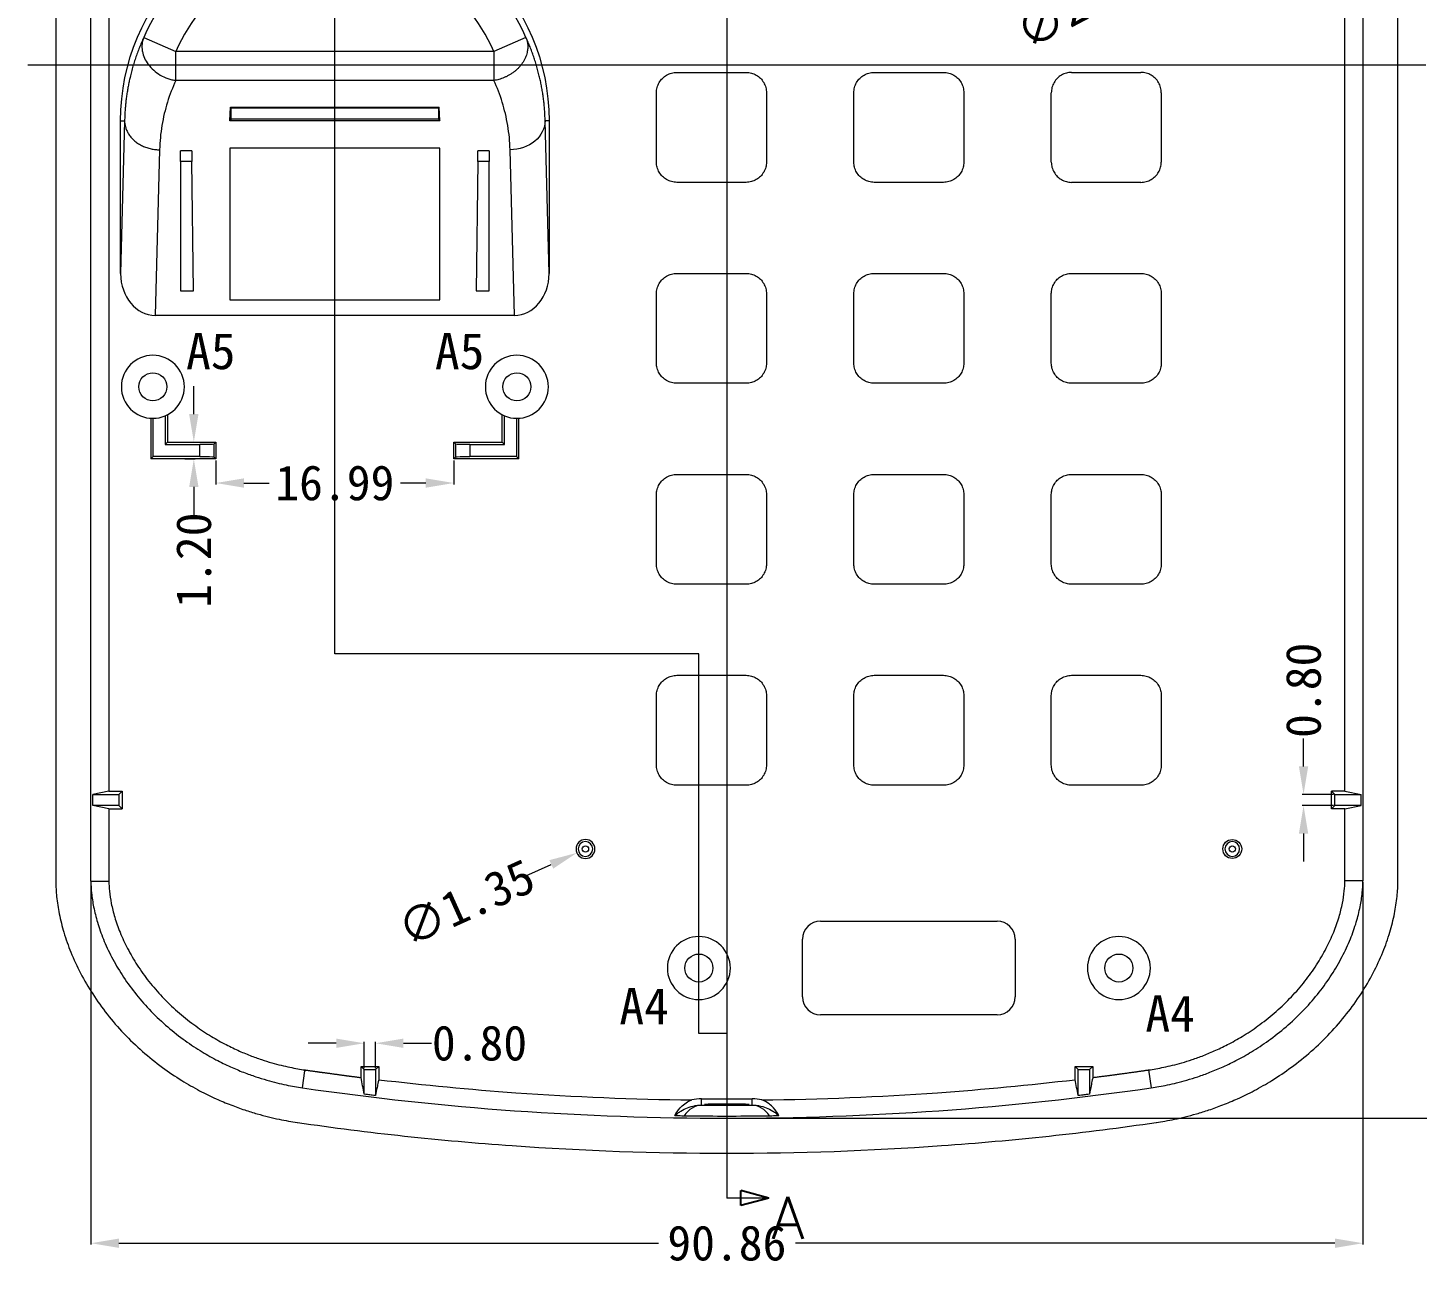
# Model space of a CAD drawing. Header units: inches. Extents: x 891 to 1249, y 156 to 796.
# Drawn here: x 1065 to 1164.2, y 607.1 to 695.5 of the extents above; entities that cross this region are included whole.
import ezdxf
from ezdxf.lldxf.tags import DXFTag

# ---------------------------------------------------------------- set-up
doc = ezdxf.new("R2010")
doc.units = ezdxf.units.IN
doc.header["$MEASUREMENT"] = 0
doc.layers.add('10', color=7, linetype='Continuous', true_color=0xffffff)
doc.layers.add('dim', color=82, linetype='Continuous', lineweight=9)
doc.layers.add('dtext', color=4, linetype='Continuous')
doc.styles.add('blockfont', font='simplex.shx', dxfattribs={"bigfont": 'bigfont'})
doc.styles.add('仿宋', font='SIMFANG.TTF', dxfattribs={"width": 0.7})
tags = doc.linetypes.add('PHANTOM', pattern=[2.5, 1.25, -0.25, 0.25, -0.25, 0.25, -0.25]).pattern_tags.tags
tags[14:15] = [DXFTag(74, 4), DXFTag(75, 0), DXFTag(340, '0'), DXFTag(46, 0.0), DXFTag(50, 0.0), DXFTag(44, 0.0), DXFTag(45, 0.0)]
tags[12:13] = [DXFTag(74, 4), DXFTag(75, 0), DXFTag(340, '0'), DXFTag(46, 0.0), DXFTag(50, 0.0), DXFTag(44, 0.0), DXFTag(45, 0.0)]
tags[10:11] = [DXFTag(74, 4), DXFTag(75, 0), DXFTag(340, '0'), DXFTag(46, 0.0), DXFTag(50, 0.0), DXFTag(44, 0.0), DXFTag(45, 0.0)]
tags[8:9] = [DXFTag(74, 4), DXFTag(75, 0), DXFTag(340, '0'), DXFTag(46, 0.0), DXFTag(50, 0.0), DXFTag(44, 0.0), DXFTag(45, 0.0)]
tags[6:7] = [DXFTag(74, 4), DXFTag(75, 0), DXFTag(340, '0'), DXFTag(46, 0.0), DXFTag(50, 0.0), DXFTag(44, 0.0), DXFTag(45, 0.0)]
tags[4:5] = [DXFTag(74, 4), DXFTag(75, 0), DXFTag(340, '0'), DXFTag(46, 0.0), DXFTag(50, 0.0), DXFTag(44, 0.0), DXFTag(45, 0.0)]
doc.dimstyles.new('2.5', dxfattribs={"dimtxt": 2.5, "dimasz": 2, "dimexe": 0.1, "dimexo": 0.1, "dimgap": 0.1, "dimtad": 0, "dimzin": 0, "dimdsep": 46, "dimtxsty": 'Standard', "dimcen": 0, "dimclrd": 4, "dimclre": 4, "dimclrt": 3, "dimadec": 1, "dimazin": 0, "dimtfac": 1, "dimtofl": 0, "dimtmove": 0, "dimatfit": 3, "dimfxl": 0.18, "dimtolj": 1, "dimtzin": 0, "dimlwd": 9, "dimlwe": 9, "dimarcsym": 0})

# ---------------------------------------------------------------- blocks, each defined once
blk = doc.blocks.new('ASSORTED_DRAFT8')
at = {"color": 13}
for p, q in [((322.014, 363.396), (320.014, 363.932)), ((320.014, 362.86), (320.014, 363.932)), ((322.014, 363.396), (320.014, 362.86))]:
    blk.add_line(p, q, dxfattribs=at)
blk = doc.blocks.new('*D99')
at = {"layer": 'Defpoints', "color": 0, "lineweight": 9}
for p in [(1069.483, 634.6), (1160.341, 634.62), (1160.341, 608.744)]:
    blk.add_point(p, dxfattribs=at)
at = {"layer": 'dim', "color": 4, "lineweight": 9}
for p, q in [((1069.483, 634.5), (1069.483, 608.644)), ((1160.341, 634.52), (1160.341, 608.644)), ((1071.483, 608.744), (1110.02, 608.744)), ((1158.341, 608.744), (1119.804, 608.744))]:
    blk.add_line(p, q, dxfattribs=at)
for points in [[(1071.483, 609.077), (1071.483, 608.411), (1069.483, 608.744)], [(1158.341, 609.077), (1158.341, 608.411), (1160.341, 608.744)]]:
    blk.add_solid(points, dxfattribs=at)
at = {"layer": 'dim', "color": 3, "lineweight": 9, "insert": (1114.912, 608.744), "char_height": 2.5, "attachment_point": 5}
blk.add_mtext('\\A1;90.86', dxfattribs=at)
blk = doc.blocks.new('*D100')
at = {"layer": 'Defpoints', "color": 0, "lineweight": 9}
for p in [(1089.811, 623.023), (1089.011, 621.139), (1089.811, 621.139)]:
    blk.add_point(p, dxfattribs=at)
at = {"layer": 'dim', "color": 4, "lineweight": 9}
for p, q in [((1087.011, 623.023), (1085.011, 623.023)), ((1089.011, 621.239), (1089.011, 623.123)), ((1089.811, 621.239), (1089.811, 623.123)), ((1091.811, 623.023), (1093.811, 623.023))]:
    blk.add_line(p, q, dxfattribs=at)
for points in [[(1087.011, 623.356), (1087.011, 622.689), (1089.011, 623.023)], [(1091.811, 623.356), (1091.811, 622.689), (1089.811, 623.023)]]:
    blk.add_solid(points, dxfattribs=at)
at = {"layer": 'dim', "color": 3, "lineweight": 9, "insert": (1097.244, 623.023), "char_height": 2.5, "attachment_point": 5}
blk.add_mtext('\\A1;0.80', dxfattribs=at)
blk = doc.blocks.new('*D101')
at = {"layer": 'Defpoints', "color": 0, "lineweight": 9}
for p in [(1078.417, 664.742), (1095.404, 664.742), (1095.404, 663.022)]:
    blk.add_point(p, dxfattribs=at)
at = {"layer": 'dim', "color": 4, "lineweight": 9}
for p, q in [((1078.417, 664.642), (1078.417, 662.922)), ((1095.404, 664.642), (1095.404, 662.922)), ((1080.417, 663.022), (1082.227, 663.022)), ((1093.404, 663.022), (1091.594, 663.022))]:
    blk.add_line(p, q, dxfattribs=at)
for points in [[(1080.417, 663.355), (1080.417, 662.689), (1078.417, 663.022)], [(1093.404, 663.355), (1093.404, 662.689), (1095.404, 663.022)]]:
    blk.add_solid(points, dxfattribs=at)
at = {"layer": 'dim', "color": 3, "lineweight": 9, "insert": (1086.911, 663.022), "char_height": 2.5, "attachment_point": 5}
blk.add_mtext('\\A1;16.99', dxfattribs=at)
blk = doc.blocks.new('*D102')
at = {"layer": 'Defpoints', "color": 0, "lineweight": 9}
for p in [(1076.689, 665.942), (1076.089, 664.742), (1076.839, 664.742)]:
    blk.add_point(p, dxfattribs=at)
at = {"layer": 'dim', "color": 4, "lineweight": 9}
for p, q in [((1076.839, 667.942), (1076.839, 669.942)), ((1076.789, 665.942), (1076.939, 665.942)), ((1076.189, 664.742), (1076.939, 664.742)), ((1076.839, 662.742), (1076.839, 660.742))]:
    blk.add_line(p, q, dxfattribs=at)
for points in [[(1076.505, 667.942), (1077.172, 667.942), (1076.839, 665.942)], [(1076.505, 662.742), (1077.172, 662.742), (1076.839, 664.742)]]:
    blk.add_solid(points, dxfattribs=at)
at = {"layer": 'dim', "color": 3, "lineweight": 9, "insert": (1076.839, 657.517), "char_height": 2.5, "attachment_point": 5, "rotation": 90}
blk.add_mtext('\\A1;1.20', dxfattribs=at)
blk = doc.blocks.new('*D109')
at = {"layer": 'Defpoints', "color": 0, "lineweight": 9}
for p in [(1156.103, 640.792), (1158.341, 640.792), (1158.341, 639.992)]:
    blk.add_point(p, dxfattribs=at)
at = {"layer": 'dim', "color": 4, "lineweight": 9}
for p, q in [((1156.103, 642.792), (1156.103, 644.792)), ((1158.241, 640.792), (1156.003, 640.792)), ((1158.241, 639.992), (1156.003, 639.992)), ((1156.103, 637.992), (1156.103, 635.992))]:
    blk.add_line(p, q, dxfattribs=at)
for points in [[(1155.769, 642.792), (1156.436, 642.792), (1156.103, 640.792)], [(1155.769, 637.992), (1156.436, 637.992), (1156.103, 639.992)]]:
    blk.add_solid(points, dxfattribs=at)
at = {"layer": 'dim', "color": 3, "lineweight": 9, "insert": (1156.103, 648.225), "char_height": 2.5, "attachment_point": 5, "rotation": 90}
blk.add_mtext('\\A1;0.80', dxfattribs=at)
blk = doc.blocks.new('*D110')
at = {"layer": 'Defpoints', "color": 0, "lineweight": 9}
for p in [(1114.911, 768.216), (1114.906, 617.671), (1166.802, 617.671)]:
    blk.add_point(p, dxfattribs=at)
at = {"layer": 'dim', "color": 4, "lineweight": 9}
for p, q in [((1115.011, 768.216), (1166.902, 768.216)), ((1166.802, 766.216), (1166.802, 698.669)), ((1166.802, 619.671), (1166.802, 687.219)), ((1115.006, 617.671), (1166.902, 617.671))]:
    blk.add_line(p, q, dxfattribs=at)
for points in [[(1166.469, 766.216), (1167.135, 766.216), (1166.802, 768.216)], [(1166.469, 619.671), (1167.135, 619.671), (1166.802, 617.671)]]:
    blk.add_solid(points, dxfattribs=at)
at = {"layer": 'dim', "color": 3, "lineweight": 9, "insert": (1166.802, 692.944), "char_height": 2.5, "attachment_point": 5, "rotation": 90}
blk.add_mtext('\\A1;150.54', dxfattribs=at)
blk = doc.blocks.new('*D111')
at = {"layer": 'Defpoints', "color": 0, "lineweight": 9}
for p in [(1105.426, 637.169), (1104.195, 636.614)]:
    blk.add_point(p, dxfattribs=at)
at = {"layer": 'dim', "color": 4, "lineweight": 9}
blk.add_line((1100.549, 634.97), (1102.372, 635.792), dxfattribs=at)
blk.add_solid([(1102.235, 636.096), (1102.509, 635.488), (1104.195, 636.614)], dxfattribs=at)
at = {"layer": 'dim', "color": 3, "lineweight": 9, "insert": (1096.279, 633.045), "char_height": 2.5, "attachment_point": 5, "rotation": 24.26713}
blk.add_mtext('\\A1;∅1.35', dxfattribs=at)
blk = doc.blocks.new('*D113')
at = {"layer": 'Defpoints', "color": 0, "lineweight": 9}
for p in [(1149.795, 702.359), (1148.027, 701.424)]:
    blk.add_point(p, dxfattribs=at)
at = {"layer": 'dim', "color": 4, "lineweight": 9}
blk.add_line((1144.491, 699.554), (1146.259, 700.489), dxfattribs=at)
blk.add_solid([(1146.103, 700.784), (1146.415, 700.194), (1148.027, 701.424)], dxfattribs=at)
at = {"layer": 'dim', "color": 3, "lineweight": 9, "insert": (1140.351, 697.364), "char_height": 2.5, "attachment_point": 5, "rotation": 27.87458}
blk.add_mtext('\\A1;∅2.00', dxfattribs=at)

msp = doc.modelspace()

# ---------------------------------------------------------------- linework, layer by layer
at = {"layer": '10', "color": 1, "linetype": 'PHANTOM', "lineweight": 9, "ltscale": 8}
for p, q in [((1114.911, 773.764), (1114.911, 611.962)), ((1064.979, 692.892), (1164.844, 692.892))]:
    msp.add_line(p, q, dxfattribs=at)
at = {"layer": '10', "color": 7, "lineweight": 9}
for p, q in [((1066.978, 756.683), (1066.98, 634.589)), ((1069.483, 634.6), (1069.48, 756.682)), ((1160.341, 756.688), (1160.341, 634.62)), ((1162.844, 634.614), (1162.844, 756.688)), ((1070.769, 699.76), (1070.771, 641.023)), ((1159.053, 641.023), (1159.053, 699.76)), ((1073.259, 694.835), (1075.551, 693.837)), ((1100.563, 694.835), (1098.271, 693.837)), ((1075.551, 691.763), (1075.551, 693.837)), ((1098.271, 693.837), (1075.551, 693.837)), ((1098.271, 693.837), (1098.271, 691.763)), ((1098.271, 691.763), (1075.551, 691.763)), ((1111.334, 692.342), (1116.287, 692.342)), ((1125.434, 692.342), (1130.387, 692.342)), ((1139.534, 692.342), (1144.487, 692.342)), ((1109.885, 685.94), (1109.885, 690.893)), ((1117.736, 690.893), (1117.736, 685.94)), ((1123.985, 685.94), (1123.985, 690.893)), ((1131.836, 690.893), (1131.836, 685.94)), ((1138.085, 685.94), (1138.085, 690.893)), ((1145.936, 690.893), (1145.936, 685.94)), ((1079.406, 688.887), (1079.456, 689.847)), ((1079.456, 689.847), (1094.366, 689.847)), ((1079.511, 689.792), (1079.456, 689.847)), ((1094.311, 689.792), (1079.511, 689.792)), ((1079.511, 688.992), (1079.511, 689.792)), ((1094.311, 689.792), (1094.366, 689.847)), ((1094.311, 689.792), (1094.311, 688.992)), ((1094.416, 688.887), (1094.366, 689.847)), ((1071.61, 688.892), (1071.893, 688.892)), ((1071.893, 688.892), (1071.61, 677.976)), ((1071.61, 677.976), (1071.61, 688.892)), ((1079.511, 688.992), (1079.406, 688.887)), ((1094.416, 688.887), (1079.406, 688.887)), ((1094.311, 688.992), (1079.511, 688.992)), ((1094.311, 688.992), (1094.416, 688.887)), ((1102.211, 688.892), (1101.928, 688.892)), ((1102.211, 677.976), (1101.928, 688.892)), ((1102.211, 688.892), (1102.211, 677.976)), ((1074.393, 686.818), (1074.086, 674.992)), ((1094.411, 686.937), (1079.411, 686.937)), ((1079.411, 686.937), (1079.411, 676.108)), ((1094.411, 676.108), (1094.411, 686.937)), ((1099.735, 674.992), (1099.429, 686.818)), ((1076.695, 686.741), (1075.895, 686.741)), ((1075.895, 685.969), (1075.895, 686.741)), ((1076.705, 685.969), (1075.895, 685.969)), ((1075.895, 685.969), (1075.895, 676.741)), ((1076.695, 686.741), (1076.705, 685.969)), ((1076.824, 676.741), (1076.705, 685.969)), ((1097.117, 685.969), (1096.997, 676.741)), ((1097.117, 685.969), (1097.127, 686.741)), ((1097.927, 685.969), (1097.117, 685.969)), ((1097.927, 686.741), (1097.127, 686.741)), ((1097.927, 686.741), (1097.927, 685.969)), ((1097.927, 676.741), (1097.927, 685.969)), ((1116.287, 684.491), (1111.334, 684.491)), ((1130.387, 684.491), (1125.434, 684.491)), ((1144.487, 684.491), (1139.534, 684.491)), ((1111.334, 677.992), (1116.287, 677.992)), ((1125.434, 677.992), (1130.387, 677.992)), ((1139.534, 677.992), (1144.487, 677.992)), ((1075.895, 676.741), (1076.824, 676.741)), ((1079.411, 676.108), (1094.411, 676.108)), ((1096.997, 676.741), (1097.927, 676.741)), ((1109.885, 671.59), (1109.885, 676.543)), ((1117.736, 676.543), (1117.736, 671.59)), ((1123.985, 671.59), (1123.985, 676.543)), ((1131.836, 676.543), (1131.836, 671.59)), ((1138.085, 671.59), (1138.085, 676.543)), ((1145.936, 676.543), (1145.936, 671.59)), ((1099.735, 674.992), (1074.086, 674.992)), ((1116.287, 670.141), (1111.334, 670.141)), ((1130.387, 670.141), (1125.434, 670.141)), ((1144.487, 670.141), (1139.534, 670.141)), ((1074.961, 667.902), (1074.961, 665.942)), ((1098.861, 665.942), (1098.861, 667.902)), ((1073.761, 667.647), (1073.761, 664.742)), ((1073.93, 664.911), (1073.93, 667.642)), ((1074.791, 667.821), (1074.791, 665.772)), ((1099.03, 665.772), (1099.03, 667.821)), ((1099.891, 667.642), (1099.891, 664.911)), ((1100.061, 664.742), (1100.061, 667.647)), ((1074.961, 665.942), (1074.791, 665.772)), ((1074.961, 665.942), (1078.417, 665.942)), ((1078.417, 665.942), (1078.265, 665.789)), ((1078.417, 665.942), (1078.417, 664.742)), ((1095.404, 665.942), (1098.861, 665.942)), ((1095.404, 665.942), (1095.556, 665.789)), ((1095.404, 664.742), (1095.404, 665.942)), ((1098.861, 665.942), (1099.03, 665.772)), ((1074.791, 665.772), (1077.265, 665.772)), ((1077.265, 664.911), (1077.265, 665.772)), ((1078.265, 665.789), (1078.265, 664.894)), ((1095.556, 664.894), (1095.556, 665.789)), ((1096.556, 665.772), (1099.03, 665.772)), ((1096.556, 665.772), (1096.556, 664.911)), ((1073.93, 664.911), (1073.761, 664.742)), ((1078.417, 664.742), (1073.761, 664.742)), ((1077.265, 664.911), (1073.93, 664.911)), ((1078.417, 664.742), (1078.265, 664.894)), ((1095.404, 664.742), (1095.556, 664.894)), ((1100.061, 664.742), (1095.404, 664.742)), ((1099.891, 664.911), (1096.556, 664.911)), ((1099.891, 664.911), (1100.061, 664.742)), ((1111.334, 663.642), (1116.287, 663.642)), ((1125.434, 663.642), (1130.387, 663.642)), ((1139.534, 663.642), (1144.487, 663.642)), ((1109.885, 657.24), (1109.885, 662.193)), ((1117.736, 662.193), (1117.736, 657.24)), ((1123.985, 657.24), (1123.985, 662.193)), ((1131.836, 662.193), (1131.836, 657.24)), ((1138.085, 657.24), (1138.085, 662.193)), ((1145.936, 662.193), (1145.936, 657.24)), ((1116.287, 655.791), (1111.334, 655.791)), ((1130.387, 655.791), (1125.434, 655.791)), ((1144.487, 655.791), (1139.534, 655.791)), ((1111.334, 649.292), (1116.287, 649.292)), ((1125.434, 649.292), (1130.387, 649.292)), ((1139.534, 649.292), (1144.487, 649.292)), ((1109.885, 642.89), (1109.885, 647.843)), ((1117.736, 647.843), (1117.736, 642.89)), ((1123.985, 642.89), (1123.985, 647.843)), ((1131.836, 647.843), (1131.836, 642.89)), ((1138.085, 642.89), (1138.085, 647.843)), ((1145.936, 647.843), (1145.936, 642.89)), ((1116.287, 641.441), (1111.334, 641.441)), ((1130.387, 641.441), (1125.434, 641.441)), ((1144.487, 641.441), (1139.534, 641.441)), ((1070.771, 641.023), (1069.614, 640.792)), ((1069.614, 639.992), (1069.614, 640.792)), ((1069.614, 640.792), (1071.48, 640.792)), ((1070.771, 641.023), (1071.712, 641.023)), ((1071.712, 641.023), (1071.48, 640.792)), ((1071.48, 640.792), (1071.48, 639.992)), ((1071.712, 641.023), (1071.712, 639.76)), ((1158.11, 639.76), (1158.11, 641.023)), ((1158.11, 641.023), (1158.341, 640.792)), ((1159.053, 641.023), (1158.11, 641.023)), ((1158.341, 639.992), (1158.341, 640.792)), ((1158.341, 640.792), (1160.21, 640.792)), ((1159.053, 641.023), (1160.21, 640.792)), ((1160.21, 639.992), (1160.21, 640.792)), ((1070.771, 639.76), (1069.614, 639.992)), ((1071.48, 639.992), (1069.614, 639.992)), ((1070.771, 639.76), (1070.771, 634.606)), ((1070.771, 639.76), (1071.712, 639.76)), ((1071.712, 639.76), (1071.48, 639.992)), ((1158.11, 639.76), (1158.341, 639.992)), ((1159.053, 639.76), (1158.11, 639.76)), ((1160.21, 639.992), (1158.341, 639.992)), ((1159.053, 639.76), (1160.21, 639.992)), ((1159.053, 634.624), (1159.053, 639.76)), ((1069.483, 634.6), (1070.771, 634.606)), ((1160.341, 634.62), (1159.053, 634.624)), ((1121.611, 631.742), (1134.211, 631.742)), ((1120.311, 626.342), (1120.311, 630.442)), ((1135.511, 630.442), (1135.511, 626.342)), ((1134.211, 625.042), (1121.611, 625.042)), ((1088.78, 620.575), (1088.78, 621.371)), ((1088.78, 621.371), (1089.011, 621.139)), ((1088.78, 621.371), (1090.042, 621.371)), ((1090.042, 621.371), (1089.811, 621.139)), ((1090.042, 621.371), (1090.042, 620.421)), ((1139.78, 621.371), (1141.042, 621.371)), ((1139.78, 621.371), (1140.011, 621.139)), ((1139.78, 620.422), (1139.78, 621.371)), ((1141.042, 621.371), (1140.811, 621.139)), ((1141.042, 621.371), (1141.042, 620.576)), ((1084.592, 619.842), (1084.769, 621.052)), ((1089.011, 619.38), (1089.011, 621.139)), ((1089.011, 621.139), (1089.811, 621.139)), ((1089.811, 621.139), (1089.811, 619.283)), ((1140.011, 621.139), (1140.811, 621.139)), ((1140.011, 619.284), (1140.011, 621.139)), ((1140.811, 621.139), (1140.811, 619.382)), ((1145.032, 621.116), (1145.22, 619.842)), ((1113.098, 619.05), (1116.723, 619.05))]:
    msp.add_line(p, q, dxfattribs=at)
at = {"layer": '10', "color": 1, "linetype": 'PHANTOM', "lineweight": 9, "ltscale": 7.724468}
msp.add_line((1086.911, 650.834), (1086.911, 704.905), dxfattribs=at)
at = {"layer": '10', "color": 1, "linetype": 'PHANTOM', "lineweight": 9, "ltscale": 3.714286}
msp.add_line((1112.911, 650.834), (1086.911, 650.834), dxfattribs=at)
at = {"layer": '10', "color": 1, "linetype": 'PHANTOM', "lineweight": 9, "ltscale": 3.873291}
msp.add_line((1112.911, 623.721), (1112.911, 650.834), dxfattribs=at)
at = {"layer": '10', "color": 1, "lineweight": 9}
for p, q in [((1114.911, 623.721), (1112.911, 623.721)), ((1117.911, 611.962), (1114.911, 611.962))]:
    msp.add_line(p, q, dxfattribs=at)
at = {"layer": '10', "color": 7, "lineweight": 9, "extrusion": (0, 0, -1)}
for centre, radius in [((-1073.911, 669.892), 2.25), ((-1099.911, 669.892), 2.25), ((-1104.811, 636.892), 0.675), ((-1104.811, 636.892), 0.524), ((-1151.011, 636.892), 0.524), ((-1112.911, 628.392), 2.25), ((-1142.911, 628.392), 2.25)]:
    msp.add_circle(centre, radius, dxfattribs=at)
at = {"layer": '10', "color": 7, "lineweight": 9}
for centre, radius in [((1073.911, 669.892), 1), ((1099.911, 669.892), 1), ((1151.011, 636.892), 0.675), ((1104.811, 636.892), 0.225), ((1151.011, 636.892), 0.225), ((1112.911, 628.392), 1), ((1142.911, 628.392), 1)]:
    msp.add_circle(centre, radius, dxfattribs=at)
at = {"layer": '10', "color": 7, "lineweight": 9, "extrusion": (0, 0, -1)}
msp.add_arc((-1086.911, 688.892), 15.301, 0, 180, dxfattribs=at)
at = {"layer": '10', "color": 7, "lineweight": 9}
for centre, radius, start, end in [((1086.911, 688.892), 14.889, 23.52625, 156.47375), ((1086.911, 688.892), 12.39, 23.52408, 156.47319), ((1121.611, 630.442), 1.3, 90, 180), ((1134.211, 630.442), 1.3, 0, 90), ((1121.611, 626.342), 1.3, 180, 270), ((1134.211, 626.342), 1.3, 270, 0)]:
    msp.add_arc(centre, radius, start, end, dxfattribs=at)
for centre, major_axis, start_param, end_param in [((1074.11, 678.005), (0.078, 3.013), 1.602048, 3.163099), ((1099.711, 678.005), (0.078, -3.013), 6.261679, 7.82273)]:
    msp.add_ellipse(centre, major_axis=major_axis, ratio=0.829483, start_param=start_param, end_param=end_param, dxfattribs=at)
at = {"layer": '10', "color": 7, "lineweight": 9, "extrusion": (0, 0, -1)}
for centre, major_axis, start_param, end_param in [((1077.265, 665.79), (-1, 0), 3.159046, 4.712389), ((1096.556, 665.79), (-1, 0), 4.712389, 6.265732), ((1077.265, 664.893), (-1, 0), 1.570796, 3.124139), ((1096.556, 664.893), (-1, 0), 0.017453, 1.570796), ((1114.911, 618.648), (-1.6, 0), 4.712389, 10.995574)]:
    msp.add_ellipse(centre, major_axis=major_axis, ratio=0.017455, start_param=start_param, end_param=end_param, dxfattribs=at)
at = {"layer": '10', "color": 7, "lineweight": 9}
for points, degree, knots in [([(1073.259, 694.835), (1073.232, 694.775), (1073.178, 694.656), (1073.099, 694.475), (1073.023, 694.293), (1072.948, 694.11), (1072.876, 693.925), (1072.807, 693.738), (1072.739, 693.55), (1072.674, 693.36), (1072.611, 693.168), (1072.55, 692.975), (1072.492, 692.781), (1072.436, 692.585), (1072.383, 692.388), (1072.332, 692.189), (1072.274, 691.949), (1072.212, 691.667), (1072.147, 691.341), (1072.088, 691.009), (1072.036, 690.671), (1071.992, 690.326), (1071.954, 689.976), (1071.925, 689.62), (1071.904, 689.258), (1071.897, 689.014), (1071.893, 688.892)], 3, [0, 0, 0, 0, 0.030838, 0.061873, 0.093105, 0.124536, 0.156165, 0.187993, 0.22002, 0.252247, 0.284675, 0.317304, 0.350134, 0.383166, 0.4164, 0.449837, 0.483476, 0.537095, 0.591657, 0.647163, 0.703613, 0.761005, 0.819341, 0.87862, 0.938839, 1, 1, 1, 1]), ([(1073.259, 694.835), (1073.228, 694.75), (1073.173, 694.6), (1073.122, 694.283), (1073.129, 694.031), (1073.19, 693.692), (1073.297, 693.359), (1073.661, 692.744), (1074.257, 692.217), (1074.886, 691.928), (1075.263, 691.813), (1075.454, 691.78), (1075.551, 691.763)], 3, [0, 0, 0, 0, 0.071128, 0.125373, 0.250529, 0.261024, 0.380973, 0.500912, 0.749466, 0.874623, 0.936833, 1, 1, 1, 1]), ([(1101.928, 688.892), (1101.927, 688.957), (1101.923, 689.087), (1101.915, 689.28), (1101.905, 689.473), (1101.892, 689.663), (1101.877, 689.852), (1101.86, 690.04), (1101.841, 690.225), (1101.819, 690.409), (1101.795, 690.592), (1101.77, 690.772), (1101.742, 690.951), (1101.712, 691.129), (1101.681, 691.304), (1101.648, 691.478), (1101.613, 691.65), (1101.576, 691.82), (1101.522, 692.058), (1101.447, 692.363), (1101.345, 692.732), (1101.235, 693.096), (1101.117, 693.454), (1100.991, 693.807), (1100.856, 694.155), (1100.715, 694.497), (1100.613, 694.723), (1100.563, 694.835)], 3, [0, 0, 0, 0, 0.032494, 0.064725, 0.096694, 0.128399, 0.159842, 0.191022, 0.221939, 0.252593, 0.282983, 0.31311, 0.342974, 0.372574, 0.401911, 0.430985, 0.459795, 0.488341, 0.516624, 0.579505, 0.641678, 0.703145, 0.763909, 0.823973, 0.883341, 0.942016, 1, 1, 1, 1]), ([(1109.885, 690.893), (1109.885, 691.019), (1109.919, 691.272), (1110.065, 691.626), (1110.298, 691.929), (1110.601, 692.162), (1110.955, 692.309), (1111.208, 692.342), (1111.334, 692.342)], 3, [0, 0, 0, 0, 0.16672, 0.333345, 0.499972, 0.666605, 0.833248, 1, 1, 1, 1]), ([(1116.287, 692.342), (1116.413, 692.342), (1116.667, 692.309), (1117.02, 692.162), (1117.324, 691.93), (1117.557, 691.626), (1117.703, 691.272), (1117.736, 691.019), (1117.736, 690.893)], 3, [0, 0, 0, 0, 0.16672, 0.333345, 0.499972, 0.666605, 0.833248, 1, 1, 1, 1]), ([(1123.985, 690.893), (1123.985, 691.019), (1124.019, 691.272), (1124.165, 691.626), (1124.398, 691.929), (1124.701, 692.162), (1125.055, 692.309), (1125.308, 692.342), (1125.434, 692.342)], 3, [0, 0, 0, 0, 0.16672, 0.333345, 0.499972, 0.666605, 0.833248, 1, 1, 1, 1]), ([(1130.387, 692.342), (1130.513, 692.342), (1130.767, 692.309), (1131.12, 692.162), (1131.424, 691.93), (1131.657, 691.626), (1131.803, 691.272), (1131.836, 691.019), (1131.836, 690.893)], 3, [0, 0, 0, 0, 0.16672, 0.333345, 0.499972, 0.666605, 0.833248, 1, 1, 1, 1]), ([(1139.534, 692.342), (1139.408, 692.342), (1139.155, 692.309), (1138.801, 692.162), (1138.498, 691.929), (1138.265, 691.626), (1138.119, 691.272), (1138.085, 691.019), (1138.085, 690.893)], 3, [0, 0, 0, 0, 0.166752, 0.333395, 0.500028, 0.666655, 0.83328, 1, 1, 1, 1]), ([(1145.936, 690.893), (1145.936, 691.019), (1145.903, 691.272), (1145.757, 691.626), (1145.524, 691.93), (1145.22, 692.162), (1144.867, 692.309), (1144.613, 692.342), (1144.487, 692.342)], 3, [0, 0, 0, 0, 0.166752, 0.333395, 0.500028, 0.666655, 0.83328, 1, 1, 1, 1]), ([(1101.928, 688.892), (1101.922, 688.352), (1101.65, 687.816), (1100.726, 687.049), (1100.079, 686.823), (1099.429, 686.818)], 3, [0, 0, 0, 0, 0.5, 0.5, 1, 1, 1, 1]), ([(1111.334, 684.491), (1111.208, 684.491), (1110.955, 684.524), (1110.602, 684.671), (1110.298, 684.904), (1110.065, 685.207), (1109.919, 685.561), (1109.885, 685.814), (1109.885, 685.94)], 3, [0, 0, 0, 0, 0.16672, 0.333345, 0.499972, 0.666605, 0.833248, 1, 1, 1, 1]), ([(1117.736, 685.94), (1117.736, 685.814), (1117.703, 685.561), (1117.557, 685.207), (1117.324, 684.904), (1117.02, 684.671), (1116.667, 684.524), (1116.413, 684.491), (1116.287, 684.491)], 3, [0, 0, 0, 0, 0.16672, 0.333345, 0.499972, 0.666605, 0.833248, 1, 1, 1, 1]), ([(1125.434, 684.491), (1125.308, 684.491), (1125.055, 684.524), (1124.702, 684.671), (1124.398, 684.904), (1124.165, 685.207), (1124.019, 685.561), (1123.985, 685.814), (1123.985, 685.94)], 3, [0, 0, 0, 0, 0.16672, 0.333345, 0.499972, 0.666605, 0.833248, 1, 1, 1, 1]), ([(1131.836, 685.94), (1131.836, 685.814), (1131.803, 685.561), (1131.657, 685.207), (1131.424, 684.904), (1131.12, 684.671), (1130.767, 684.524), (1130.513, 684.491), (1130.387, 684.491)], 3, [0, 0, 0, 0, 0.16672, 0.333345, 0.499972, 0.666605, 0.833248, 1, 1, 1, 1]), ([(1138.085, 685.94), (1138.085, 685.814), (1138.119, 685.561), (1138.265, 685.207), (1138.498, 684.904), (1138.802, 684.671), (1139.155, 684.524), (1139.408, 684.491), (1139.534, 684.491)], 3, [0, 0, 0, 0, 0.166752, 0.333395, 0.500028, 0.666655, 0.83328, 1, 1, 1, 1]), ([(1144.487, 684.491), (1144.613, 684.491), (1144.867, 684.524), (1145.22, 684.671), (1145.524, 684.904), (1145.757, 685.207), (1145.903, 685.561), (1145.936, 685.814), (1145.936, 685.94)], 3, [0, 0, 0, 0, 0.166752, 0.333395, 0.500028, 0.666655, 0.83328, 1, 1, 1, 1]), ([(1109.885, 676.543), (1109.885, 676.669), (1109.919, 676.922), (1110.065, 677.276), (1110.298, 677.579), (1110.601, 677.812), (1110.955, 677.959), (1111.208, 677.992), (1111.334, 677.992)], 3, [0, 0, 0, 0, 0.16672, 0.333345, 0.499972, 0.666605, 0.833248, 1, 1, 1, 1]), ([(1116.287, 677.992), (1116.413, 677.992), (1116.667, 677.959), (1117.02, 677.812), (1117.324, 677.58), (1117.557, 677.276), (1117.703, 676.922), (1117.736, 676.669), (1117.736, 676.543)], 3, [0, 0, 0, 0, 0.16672, 0.333345, 0.499972, 0.666605, 0.833248, 1, 1, 1, 1]), ([(1123.985, 676.543), (1123.985, 676.669), (1124.019, 676.922), (1124.165, 677.276), (1124.398, 677.579), (1124.701, 677.812), (1125.055, 677.959), (1125.308, 677.992), (1125.434, 677.992)], 3, [0, 0, 0, 0, 0.16672, 0.333345, 0.499972, 0.666605, 0.833248, 1, 1, 1, 1]), ([(1130.387, 677.992), (1130.513, 677.992), (1130.767, 677.959), (1131.12, 677.812), (1131.424, 677.58), (1131.657, 677.276), (1131.803, 676.922), (1131.836, 676.669), (1131.836, 676.543)], 3, [0, 0, 0, 0, 0.16672, 0.333345, 0.499972, 0.666605, 0.833248, 1, 1, 1, 1]), ([(1138.085, 676.543), (1138.085, 676.669), (1138.119, 676.922), (1138.265, 677.276), (1138.498, 677.579), (1138.801, 677.812), (1139.155, 677.959), (1139.408, 677.992), (1139.534, 677.992)], 3, [0, 0, 0, 0, 0.16672, 0.333345, 0.499972, 0.666605, 0.833248, 1, 1, 1, 1]), ([(1144.487, 677.992), (1144.613, 677.992), (1144.867, 677.959), (1145.22, 677.812), (1145.524, 677.58), (1145.757, 677.276), (1145.903, 676.922), (1145.936, 676.669), (1145.936, 676.543)], 3, [0, 0, 0, 0, 0.16672, 0.333345, 0.499972, 0.666605, 0.833248, 1, 1, 1, 1]), ([(1111.334, 670.141), (1111.208, 670.141), (1110.955, 670.174), (1110.602, 670.321), (1110.298, 670.554), (1110.065, 670.857), (1109.919, 671.211), (1109.885, 671.464), (1109.885, 671.59)], 3, [0, 0, 0, 0, 0.16672, 0.333345, 0.499972, 0.666605, 0.833248, 1, 1, 1, 1]), ([(1117.736, 671.59), (1117.736, 671.464), (1117.703, 671.211), (1117.557, 670.857), (1117.324, 670.554), (1117.02, 670.321), (1116.667, 670.174), (1116.413, 670.141), (1116.287, 670.141)], 3, [0, 0, 0, 0, 0.16672, 0.333345, 0.499972, 0.666605, 0.833248, 1, 1, 1, 1]), ([(1125.434, 670.141), (1125.308, 670.141), (1125.055, 670.174), (1124.702, 670.321), (1124.398, 670.554), (1124.165, 670.857), (1124.019, 671.211), (1123.985, 671.464), (1123.985, 671.59)], 3, [0, 0, 0, 0, 0.16672, 0.333345, 0.499972, 0.666605, 0.833248, 1, 1, 1, 1]), ([(1131.836, 671.59), (1131.836, 671.464), (1131.803, 671.211), (1131.657, 670.857), (1131.424, 670.554), (1131.12, 670.321), (1130.767, 670.174), (1130.513, 670.141), (1130.387, 670.141)], 3, [0, 0, 0, 0, 0.16672, 0.333345, 0.499972, 0.666605, 0.833248, 1, 1, 1, 1]), ([(1139.534, 670.141), (1139.408, 670.141), (1139.155, 670.174), (1138.802, 670.321), (1138.498, 670.554), (1138.265, 670.857), (1138.119, 671.211), (1138.085, 671.464), (1138.085, 671.59)], 3, [0, 0, 0, 0, 0.16672, 0.333345, 0.499972, 0.666605, 0.833248, 1, 1, 1, 1]), ([(1145.936, 671.59), (1145.936, 671.464), (1145.903, 671.211), (1145.757, 670.857), (1145.524, 670.554), (1145.22, 670.321), (1144.867, 670.174), (1144.613, 670.141), (1144.487, 670.141)], 3, [0, 0, 0, 0, 0.16672, 0.333345, 0.499972, 0.666605, 0.833248, 1, 1, 1, 1]), ([(1109.885, 662.193), (1109.885, 662.319), (1109.919, 662.572), (1110.065, 662.926), (1110.298, 663.229), (1110.601, 663.462), (1110.955, 663.609), (1111.208, 663.642), (1111.334, 663.642)], 3, [0, 0, 0, 0, 0.16672, 0.333345, 0.499972, 0.666605, 0.833248, 1, 1, 1, 1]), ([(1116.287, 663.642), (1116.413, 663.642), (1116.667, 663.609), (1117.02, 663.462), (1117.324, 663.23), (1117.557, 662.926), (1117.703, 662.572), (1117.736, 662.319), (1117.736, 662.193)], 3, [0, 0, 0, 0, 0.16672, 0.333345, 0.499972, 0.666605, 0.833248, 1, 1, 1, 1]), ([(1123.985, 662.193), (1123.985, 662.319), (1124.019, 662.572), (1124.165, 662.926), (1124.398, 663.229), (1124.701, 663.462), (1125.055, 663.609), (1125.308, 663.642), (1125.434, 663.642)], 3, [0, 0, 0, 0, 0.16672, 0.333345, 0.499972, 0.666605, 0.833248, 1, 1, 1, 1]), ([(1130.387, 663.642), (1130.513, 663.642), (1130.767, 663.609), (1131.12, 663.462), (1131.424, 663.23), (1131.657, 662.926), (1131.803, 662.572), (1131.836, 662.319), (1131.836, 662.193)], 3, [0, 0, 0, 0, 0.16672, 0.333345, 0.499972, 0.666605, 0.833248, 1, 1, 1, 1]), ([(1138.085, 662.193), (1138.085, 662.319), (1138.119, 662.572), (1138.265, 662.926), (1138.498, 663.229), (1138.801, 663.462), (1139.155, 663.609), (1139.408, 663.642), (1139.534, 663.642)], 3, [0, 0, 0, 0, 0.16672, 0.333345, 0.499972, 0.666605, 0.833248, 1, 1, 1, 1]), ([(1144.487, 663.642), (1144.613, 663.642), (1144.867, 663.609), (1145.22, 663.462), (1145.524, 663.23), (1145.757, 662.926), (1145.903, 662.572), (1145.936, 662.319), (1145.936, 662.193)], 3, [0, 0, 0, 0, 0.16672, 0.333345, 0.499972, 0.666605, 0.833248, 1, 1, 1, 1]), ([(1111.334, 655.791), (1111.208, 655.791), (1110.955, 655.824), (1110.602, 655.971), (1110.298, 656.204), (1110.065, 656.507), (1109.919, 656.861), (1109.885, 657.114), (1109.885, 657.24)], 3, [0, 0, 0, 0, 0.16672, 0.333345, 0.499972, 0.666605, 0.833248, 1, 1, 1, 1]), ([(1117.736, 657.24), (1117.736, 657.114), (1117.703, 656.861), (1117.557, 656.507), (1117.324, 656.204), (1117.02, 655.971), (1116.667, 655.824), (1116.413, 655.791), (1116.287, 655.791)], 3, [0, 0, 0, 0, 0.16672, 0.333345, 0.499972, 0.666605, 0.833248, 1, 1, 1, 1]), ([(1125.434, 655.791), (1125.308, 655.791), (1125.055, 655.824), (1124.702, 655.971), (1124.398, 656.204), (1124.165, 656.507), (1124.019, 656.861), (1123.985, 657.114), (1123.985, 657.24)], 3, [0, 0, 0, 0, 0.16672, 0.333345, 0.499972, 0.666605, 0.833248, 1, 1, 1, 1]), ([(1131.836, 657.24), (1131.836, 657.114), (1131.803, 656.861), (1131.657, 656.507), (1131.424, 656.204), (1131.12, 655.971), (1130.767, 655.824), (1130.513, 655.791), (1130.387, 655.791)], 3, [0, 0, 0, 0, 0.16672, 0.333345, 0.499972, 0.666605, 0.833248, 1, 1, 1, 1]), ([(1139.534, 655.791), (1139.408, 655.791), (1139.155, 655.824), (1138.802, 655.971), (1138.498, 656.204), (1138.265, 656.507), (1138.119, 656.861), (1138.085, 657.114), (1138.085, 657.24)], 3, [0, 0, 0, 0, 0.16672, 0.333345, 0.499972, 0.666605, 0.833248, 1, 1, 1, 1]), ([(1145.936, 657.24), (1145.936, 657.114), (1145.903, 656.861), (1145.757, 656.507), (1145.524, 656.204), (1145.22, 655.971), (1144.867, 655.824), (1144.613, 655.791), (1144.487, 655.791)], 3, [0, 0, 0, 0, 0.16672, 0.333345, 0.499972, 0.666605, 0.833248, 1, 1, 1, 1]), ([(1109.885, 647.843), (1109.885, 647.969), (1109.919, 648.222), (1110.065, 648.576), (1110.298, 648.879), (1110.601, 649.112), (1110.955, 649.259), (1111.208, 649.292), (1111.334, 649.292)], 3, [0, 0, 0, 0, 0.16672, 0.333345, 0.499972, 0.666605, 0.833248, 1, 1, 1, 1]), ([(1116.287, 649.292), (1116.413, 649.292), (1116.667, 649.259), (1117.02, 649.112), (1117.324, 648.88), (1117.557, 648.576), (1117.703, 648.222), (1117.736, 647.969), (1117.736, 647.843)], 3, [0, 0, 0, 0, 0.16672, 0.333345, 0.499972, 0.666605, 0.833248, 1, 1, 1, 1]), ([(1123.985, 647.843), (1123.985, 647.969), (1124.019, 648.222), (1124.165, 648.576), (1124.398, 648.879), (1124.701, 649.112), (1125.055, 649.259), (1125.308, 649.292), (1125.434, 649.292)], 3, [0, 0, 0, 0, 0.16672, 0.333345, 0.499972, 0.666605, 0.833248, 1, 1, 1, 1]), ([(1130.387, 649.292), (1130.513, 649.292), (1130.767, 649.259), (1131.12, 649.112), (1131.424, 648.88), (1131.657, 648.576), (1131.803, 648.222), (1131.836, 647.969), (1131.836, 647.843)], 3, [0, 0, 0, 0, 0.16672, 0.333345, 0.499972, 0.666605, 0.833248, 1, 1, 1, 1]), ([(1138.085, 647.843), (1138.085, 647.969), (1138.119, 648.222), (1138.265, 648.576), (1138.498, 648.879), (1138.801, 649.112), (1139.155, 649.259), (1139.408, 649.292), (1139.534, 649.292)], 3, [0, 0, 0, 0, 0.16672, 0.333345, 0.499972, 0.666605, 0.833248, 1, 1, 1, 1]), ([(1144.487, 649.292), (1144.613, 649.292), (1144.867, 649.259), (1145.22, 649.112), (1145.524, 648.88), (1145.757, 648.576), (1145.903, 648.222), (1145.936, 647.969), (1145.936, 647.843)], 3, [0, 0, 0, 0, 0.16672, 0.333345, 0.499972, 0.666605, 0.833248, 1, 1, 1, 1]), ([(1111.334, 641.441), (1111.208, 641.441), (1110.955, 641.474), (1110.602, 641.621), (1110.298, 641.854), (1110.065, 642.157), (1109.919, 642.511), (1109.885, 642.764), (1109.885, 642.89)], 3, [0, 0, 0, 0, 0.16672, 0.333345, 0.499972, 0.666605, 0.833248, 1, 1, 1, 1]), ([(1117.736, 642.89), (1117.736, 642.764), (1117.703, 642.511), (1117.557, 642.157), (1117.324, 641.854), (1117.02, 641.621), (1116.667, 641.474), (1116.413, 641.441), (1116.287, 641.441)], 3, [0, 0, 0, 0, 0.16672, 0.333345, 0.499972, 0.666605, 0.833248, 1, 1, 1, 1]), ([(1125.434, 641.441), (1125.308, 641.441), (1125.055, 641.474), (1124.702, 641.621), (1124.398, 641.854), (1124.165, 642.157), (1124.019, 642.511), (1123.985, 642.764), (1123.985, 642.89)], 3, [0, 0, 0, 0, 0.16672, 0.333345, 0.499972, 0.666605, 0.833248, 1, 1, 1, 1]), ([(1131.836, 642.89), (1131.836, 642.764), (1131.803, 642.511), (1131.657, 642.157), (1131.424, 641.854), (1131.12, 641.621), (1130.767, 641.474), (1130.513, 641.441), (1130.387, 641.441)], 3, [0, 0, 0, 0, 0.16672, 0.333345, 0.499972, 0.666605, 0.833248, 1, 1, 1, 1]), ([(1139.534, 641.441), (1139.408, 641.441), (1139.155, 641.474), (1138.802, 641.621), (1138.498, 641.854), (1138.265, 642.157), (1138.119, 642.511), (1138.085, 642.764), (1138.085, 642.89)], 3, [0, 0, 0, 0, 0.16672, 0.333345, 0.499972, 0.666605, 0.833248, 1, 1, 1, 1]), ([(1145.936, 642.89), (1145.936, 642.764), (1145.903, 642.511), (1145.757, 642.157), (1145.524, 641.854), (1145.22, 641.621), (1144.867, 641.474), (1144.613, 641.441), (1144.487, 641.441)], 3, [0, 0, 0, 0, 0.16672, 0.333345, 0.499972, 0.666605, 0.833248, 1, 1, 1, 1]), ([(1066.98, 634.591), (1066.98, 634.587), (1066.98, 634.582), (1066.984, 634.213), (1067.031, 633.419), (1067.218, 632.208), (1067.551, 630.879), (1068.057, 629.453), (1068.743, 627.984), (1069.604, 626.51), (1070.638, 625.063), (1071.832, 623.689), (1073.152, 622.424), (1074.538, 621.311), (1075.908, 620.385), (1077.196, 619.647), (1078.376, 619.071), (1079.452, 618.619), (1080.435, 618.265), (1081.332, 617.986), (1082.152, 617.768), (1082.902, 617.598), (1083.588, 617.466), (1084.023, 617.396), (1084.228, 617.366), (1084.233, 617.365)], 3, [0, 0, 0, 0, 0.000058, 0.000474, 0.036637, 0.079922, 0.129004, 0.184321, 0.245538, 0.311062, 0.378736, 0.448344, 0.519833, 0.590483, 0.655176, 0.712469, 0.763109, 0.808321, 0.848859, 0.885338, 0.918293, 0.948135, 0.975289, 0.999992, 1, 1, 1, 1]), ([(1069.483, 634.602), (1069.483, 634.597), (1069.485, 634.315), (1069.522, 633.693), (1069.673, 632.711), (1069.949, 631.608), (1070.374, 630.409), (1070.961, 629.15), (1071.707, 627.872), (1072.604, 626.617), (1073.645, 625.419), (1074.804, 624.308), (1076.026, 623.326), (1077.234, 622.509), (1078.369, 621.859), (1079.411, 621.35), (1080.362, 620.951), (1081.232, 620.637), (1082.026, 620.391), (1082.752, 620.198), (1083.415, 620.047), (1084.022, 619.931), (1084.408, 619.869), (1084.592, 619.842)], 3, [0, 0, 0, 0, 0.000085, 0.036264, 0.079568, 0.128672, 0.184013, 0.245258, 0.31081, 0.378514, 0.448153, 0.519673, 0.590355, 0.655076, 0.712394, 0.763056, 0.808289, 0.848844, 0.88534, 0.918309, 0.948164, 0.975331, 1, 1, 1, 1]), ([(1070.771, 634.606), (1070.773, 634.366), (1070.804, 633.833), (1070.937, 632.969), (1071.183, 631.982), (1071.567, 630.901), (1072.103, 629.75), (1072.79, 628.574), (1073.617, 627.417), (1074.578, 626.309), (1075.654, 625.277), (1076.792, 624.364), (1077.917, 623.603), (1078.973, 622.998), (1079.944, 622.524), (1080.831, 622.152), (1081.642, 621.859), (1082.383, 621.629), (1083.06, 621.449), (1083.679, 621.308), (1084.246, 621.2), (1084.614, 621.14), (1084.793, 621.114), (1084.8, 621.113)], 3, [0, 0, 0, 0, 0.035964, 0.079236, 0.128304, 0.183604, 0.244803, 0.310307, 0.37796, 0.447548, 0.519015, 0.589644, 0.654318, 0.711594, 0.762218, 0.807417, 0.847943, 0.884411, 0.917355, 0.947189, 0.974335, 0.99903, 1, 1, 1, 1]), ([(1145.032, 621.116), (1145.206, 621.142), (1145.569, 621.2), (1146.134, 621.308), (1146.753, 621.449), (1147.431, 621.63), (1148.173, 621.86), (1148.986, 622.153), (1149.874, 622.526), (1150.846, 623.001), (1151.903, 623.607), (1153.03, 624.369), (1154.17, 625.286), (1155.248, 626.321), (1156.211, 627.431), (1157.038, 628.59), (1157.724, 629.767), (1158.259, 630.918), (1158.642, 631.997), (1158.887, 632.983), (1159.02, 633.851), (1159.052, 634.383), (1159.053, 634.624)], 3, [0, 0, 0, 0, 0.024597, 0.051774, 0.081641, 0.114622, 0.151134, 0.191707, 0.236962, 0.287647, 0.344979, 0.409749, 0.480569, 0.552209, 0.621872, 0.689569, 0.755108, 0.816233, 0.871435, 0.920442, 0.963692, 1, 1, 1, 1]), ([(1145.22, 619.842), (1145.403, 619.869), (1145.79, 619.931), (1146.399, 620.048), (1147.062, 620.198), (1147.789, 620.392), (1148.584, 620.639), (1149.455, 620.953), (1150.407, 621.353), (1151.45, 621.863), (1152.586, 622.513), (1153.797, 623.332), (1155.021, 624.317), (1156.182, 625.431), (1157.223, 626.632), (1158.121, 627.889), (1158.866, 629.167), (1159.452, 630.426), (1159.876, 631.622), (1160.151, 632.725), (1160.303, 633.71), (1160.339, 634.332), (1160.341, 634.62)], 3, [0, 0, 0, 0, 0.024697, 0.051866, 0.081725, 0.114696, 0.151197, 0.19176, 0.237001, 0.287671, 0.344988, 0.409739, 0.480538, 0.552158, 0.621801, 0.689478, 0.754999, 0.816107, 0.871293, 0.920285, 0.963522, 1, 1, 1, 1]), ([(1145.583, 617.366), (1145.587, 617.367), (1145.785, 617.396), (1146.22, 617.465), (1146.913, 617.598), (1147.661, 617.768), (1148.483, 617.987), (1149.381, 618.266), (1150.366, 618.621), (1151.443, 619.073), (1152.624, 619.651), (1153.913, 620.389), (1155.286, 621.318), (1156.675, 622.435), (1157.996, 623.702), (1159.191, 625.08), (1160.225, 626.528), (1161.084, 628.002), (1161.769, 629.471), (1162.274, 630.894), (1162.607, 632.224), (1162.794, 633.437), (1162.842, 634.235), (1162.844, 634.611), (1162.844, 634.616)], 3, [0, 0, 0, 0, 0.000031, 0.024875, 0.052032, 0.081878, 0.114834, 0.15132, 0.191864, 0.237086, 0.287733, 0.345025, 0.409748, 0.480516, 0.552104, 0.621716, 0.689364, 0.754856, 0.815937, 0.871098, 0.92007, 0.963288, 0.999963, 1, 1, 1, 1]), ([(1084.769, 621.052), (1084.78, 621.063), (1084.798, 621.064), (1084.814, 621.066), (1084.819, 621.07), (1084.814, 621.075), (1084.803, 621.08), (1084.786, 621.089), (1084.774, 621.096), (1084.775, 621.102), (1084.785, 621.106), (1084.795, 621.108), (1084.798, 621.111), (1084.801, 621.115)], 3, [0, 0, 0, 0, 0.256986, 0.321507, 0.385289, 0.448449, 0.512213, 0.577305, 0.711905, 0.781303, 0.852397, 0.925302, 1, 1, 1, 1]), ([(1084.8, 621.113), (1085.462, 621.017), (1086.126, 620.929), (1086.789, 620.839), (1087.452, 620.749), (1088.115, 620.658), (1088.78, 620.575)], 2, [0, 0, 0, 0.249996, 0.5, 0.5, 0.749995, 1, 1, 1]), ([(1089.011, 619.38), (1088.972, 619.58), (1088.934, 619.779), (1088.895, 619.979), (1088.856, 620.178), (1088.818, 620.376), (1088.78, 620.575)], 3, [0, 0, 0, 0, 0.501045, 0.501045, 0.501045, 1, 1, 1, 1]), ([(1090.042, 620.421), (1090.031, 620.366), (1090.02, 620.311), (1090.009, 620.256), (1089.981, 620.122), (1089.954, 619.987), (1089.927, 619.853), (1089.888, 619.663), (1089.849, 619.473), (1089.811, 619.283)], 3, [0, 0, 0, 0, 0.144839, 0.144839, 0.144839, 0.499494, 0.499494, 0.499494, 1, 1, 1, 1]), ([(1090.042, 620.421), (1093.299, 620.034), (1100.742, 619.33), (1108.212, 619.023), (1112.404, 618.974)], 3, [0, 0, 0, 0, 0.438967, 1, 1, 1, 1]), ([(1117.417, 618.974), (1121.604, 619.023), (1129.075, 619.33), (1136.517, 620.034), (1139.78, 620.422)], 3, [0, 0, 0, 0, 0.560354, 1, 1, 1, 1]), ([(1140.011, 619.284), (1139.972, 619.474), (1139.934, 619.664), (1139.895, 619.854), (1139.857, 620.043), (1139.818, 620.233), (1139.78, 620.422)], 3, [0, 0, 0, 0, 0.500506, 0.500506, 0.500506, 1, 1, 1, 1]), ([(1141.042, 620.576), (1141.031, 620.519), (1141.02, 620.461), (1141.009, 620.404), (1140.981, 620.262), (1140.954, 620.121), (1140.927, 619.98), (1140.888, 619.78), (1140.849, 619.581), (1140.811, 619.382)], 3, [0, 0, 0, 0, 0.144337, 0.144337, 0.144337, 0.498954, 0.498954, 0.498954, 1, 1, 1, 1]), ([(1141.042, 620.576), (1142.093, 620.708), (1143.042, 620.837), (1144.038, 620.972), (1145.032, 621.116)], 2, [0, 0, 0, 0.5, 0.5, 1, 1, 1]), ([(1084.592, 619.842), (1089.62, 619.11), (1099.709, 618.028), (1114.903, 617.494), (1130.098, 618.027), (1140.19, 619.11), (1145.22, 619.842)], 3, [0, 0, 0, 0, 0.250606, 0.499928, 0.749296, 1, 1, 1, 1]), ([(1089.811, 619.283), (1089.733, 619.293), (1089.544, 619.315), (1089.277, 619.348), (1089.088, 619.371), (1089.011, 619.38)], 3, [0, 0, 0, 0, 0.291782, 0.708453, 1, 1, 1, 1]), ([(1140.811, 619.382), (1140.733, 619.372), (1140.544, 619.349), (1140.278, 619.316), (1140.089, 619.294), (1140.011, 619.284)], 3, [0, 0, 0, 0, 0.291543, 0.708214, 1, 1, 1, 1]), ([(1111.199, 617.855), (1111.292, 618.043), (1111.412, 618.231), (1111.672, 618.511), (1111.772, 618.604), (1112.024, 618.79), (1112.163, 618.883), (1112.404, 618.974)], 3, [0, 0, 0, 0, 0.5, 0.5, 0.75, 0.75, 1, 1, 1, 1]), ([(1111.199, 617.855), (1111.266, 617.916), (1111.336, 617.974), (1111.48, 618.083), (1111.555, 618.134), (1111.784, 618.275), (1111.943, 618.353), (1112.269, 618.478), (1112.432, 618.524), (1112.68, 618.571), (1112.763, 618.582), (1112.888, 618.595), (1112.93, 618.598), (1113.014, 618.602), (1113.056, 618.604), (1113.098, 618.604)], 3, [0, 0, 0, 0, 0.125, 0.125, 0.25, 0.25, 0.5, 0.5, 0.75, 0.75, 0.875, 0.875, 0.9375, 0.9375, 1, 1, 1, 1]), ([(1113.098, 618.604), (1113.703, 618.604), (1114.307, 618.604), (1114.911, 618.604), (1115.515, 618.604), (1116.119, 618.604), (1116.723, 618.604)], 3, [0, 0, 0, 0, 0.5, 0.5, 0.5, 1, 1, 1, 1]), ([(1116.723, 618.604), (1116.766, 618.604), (1116.808, 618.602), (1116.892, 618.598), (1116.934, 618.595), (1117.059, 618.582), (1117.142, 618.571), (1117.39, 618.524), (1117.553, 618.478), (1117.879, 618.353), (1118.037, 618.275), (1118.267, 618.134), (1118.342, 618.083), (1118.486, 617.974), (1118.556, 617.916), (1118.622, 617.855)], 3, [0, 0, 0, 0, 0.0625, 0.0625, 0.125, 0.125, 0.25, 0.25, 0.5, 0.5, 0.75, 0.75, 0.875, 0.875, 1, 1, 1, 1]), ([(1118.622, 617.855), (1118.53, 618.043), (1118.409, 618.231), (1118.149, 618.511), (1118.049, 618.604), (1117.798, 618.79), (1117.658, 618.883), (1117.417, 618.974)], 3, [0, 0, 0, 0, 0.5, 0.5, 0.75, 0.75, 1, 1, 1, 1]), ([(1084.228, 617.366), (1084.233, 617.365), (1089.321, 616.625), (1099.532, 615.529), (1114.903, 614.989), (1130.276, 615.529), (1140.491, 616.625), (1145.583, 617.366), (1145.587, 617.367)], 3, [0, 0, 0, 0, 0.000003, 0.250603, 0.499902, 0.749247, 0.999988, 1, 1, 1, 1]), ([(1111.831, 617.824), (1111.747, 617.826), (1111.661, 617.827), (1111.581, 617.83), (1111.515, 617.832), (1111.452, 617.834), (1111.396, 617.837), (1111.35, 617.839), (1111.309, 617.841), (1111.276, 617.844), (1111.25, 617.846), (1111.228, 617.848), (1111.215, 617.85), (1111.205, 617.852), (1111.193, 617.851), (1111.2, 617.856)], 3, [0, 0, 0, 0, 0.28816, 0.28816, 0.28816, 0.522766, 0.522766, 0.522766, 0.713707, 0.713707, 0.713707, 0.871298, 0.871298, 0.871298, 1, 1, 1, 1]), ([(1117.991, 617.825), (1117.409, 617.816), (1115.937, 617.801), (1113.884, 617.801), (1112.413, 617.816), (1111.831, 617.824)], 3, [0, 0, 0, 0, 0.283575, 0.716465, 1, 1, 1, 1]), ([(1118.622, 617.855), (1118.628, 617.851), (1118.616, 617.852), (1118.601, 617.849), (1118.586, 617.847), (1118.564, 617.845), (1118.537, 617.843), (1118.508, 617.841), (1118.473, 617.839), (1118.434, 617.837), (1118.378, 617.834), (1118.314, 617.832), (1118.247, 617.83), (1118.165, 617.828), (1118.077, 617.826), (1117.991, 617.825)], 3, [0, 0, 0, 0, 0.151599, 0.151599, 0.151599, 0.302014, 0.302014, 0.302014, 0.465069, 0.465069, 0.465069, 0.704581, 0.704581, 0.704581, 1, 1, 1, 1])]:
    msp.add_open_spline(points, degree=degree, knots=knots, dxfattribs=at)
for points, weights in [([(1100.563, 694.835), (1101.147, 693.445), (1100.088, 692.026), (1098.271, 691.763)], [1.26384880521, 0.912092352137, 0.912050403266, 1.2637229586]), ([(1071.893, 688.892), (1071.908, 687.652), (1072.982, 686.829), (1074.393, 686.818)], [1.09983920193, 0.925086646271, 0.979741390943, 1.26380343595])]:
    msp.add_rational_spline(points, weights, degree=3, dxfattribs=at)
for points, degree in [([(1075.551, 691.763), (1075.319, 691.263), (1074.92, 690.231), (1074.522, 688.571), (1074.408, 687.412), (1074.393, 686.818)], 3), ([(1099.429, 686.818), (1099.413, 687.412), (1099.299, 688.572), (1098.902, 690.231), (1098.503, 691.264), (1098.271, 691.763)], 3), ([(1113.098, 618.604), (1112.642, 618.596), (1112.198, 618.31), (1111.831, 617.824)], 3), ([(1113.098, 619.05), (1112.864, 619.05), (1112.633, 619.024), (1112.404, 618.974)], 3), ([(1113.098, 618.604), (1113.098, 618.752), (1113.098, 618.901), (1113.098, 619.05)], 3), ([(1117.417, 618.974), (1117.189, 619.024), (1116.957, 619.05), (1116.723, 619.05)], 3), ([(1116.723, 618.604), (1116.723, 619.05)], 1), ([(1117.991, 617.825), (1117.623, 618.31), (1117.18, 618.596), (1116.723, 618.604)], 3)]:
    msp.add_open_spline(points, degree=degree, dxfattribs=at)

# ---------------------------------------------------------------- block references
at = {"layer": '10', "color": 1, "lineweight": 9}
msp.add_blockref('ASSORTED_DRAFT8', (795.897, 248.567), dxfattribs=at)

# ---------------------------------------------------------------- texts
at = {"layer": '10', "color": 1, "lineweight": 9, "insert": (1118.074, 609.054), "char_height": 3, "attachment_point": 7, "line_spacing_factor": 0.903614, "style": 'blockfont'}
msp.add_mtext('\\W01.038;\\fsimplex.shx;A', dxfattribs=at)
at = {"layer": 'dtext', "color": 5, "lineweight": 9, "style": '仿宋'}
for s, p in [('A5', (1076.285, 671.151)), ('A5', (1094.06, 671.151)), ('A4', (1107.234, 624.383)), ('A4', (1144.807, 623.861))]:
    msp.add_text(s, height=2.5931, dxfattribs=at).set_placement(p)

# ---------------------------------------------------------------- dimensions: what is measured, and where the dimension line sits
at = {"layer": 'dim', "color": 4, "lineweight": 9}
for base, p1, p2, picture, middle in [((1166.802, 617.6715), (1114.9108, 768.2158), (1114.9061, 617.6715), '*D110', (1166.802, 692.9437)), ((1076.839, 664.742), (1076.689, 665.942), (1076.089, 664.742), '*D102', (1076.839, 657.517)), ((1156.103, 640.792), (1158.341, 639.992), (1158.341, 640.792), '*D109', (1156.103, 648.225))]:
    dim = msp.add_linear_dim(base=base, p1=p1, p2=p2, angle=90, dimstyle='2.5', dxfattribs=at)
    dim.commit()
    dim.dimension.update_dxf_attribs({"geometry": picture, "text_midpoint": middle})
for p1, p2, picture, middle in [((1149.795, 702.359), (1148.027, 701.424), '*D113', (1140.351, 697.364)), ((1105.426, 637.169), (1104.195, 636.614), '*D111', (1096.279, 633.045))]:
    dim = msp.add_diameter_dim_2p(p1=p1, p2=p2, dimstyle='2.5', dxfattribs=at)
    dim.commit()
    dim.dimension.update_dxf_attribs({"geometry": picture, "text_midpoint": middle})
for base, p1, p2, picture, middle in [((1095.404, 663.022), (1078.417, 664.742), (1095.404, 664.742), '*D101', (1086.911, 663.022)), ((1160.341, 608.744), (1069.483, 634.6), (1160.341, 634.62), '*D99', (1114.912, 608.744)), ((1089.811, 623.023), (1089.011, 621.139), (1089.811, 621.139), '*D100', (1097.244, 623.023))]:
    dim = msp.add_linear_dim(base=base, p1=p1, p2=p2, dimstyle='2.5', dxfattribs=at)
    dim.commit()
    dim.dimension.update_dxf_attribs({"geometry": picture, "text_midpoint": middle})

doc.saveas('drawing.dxf')
